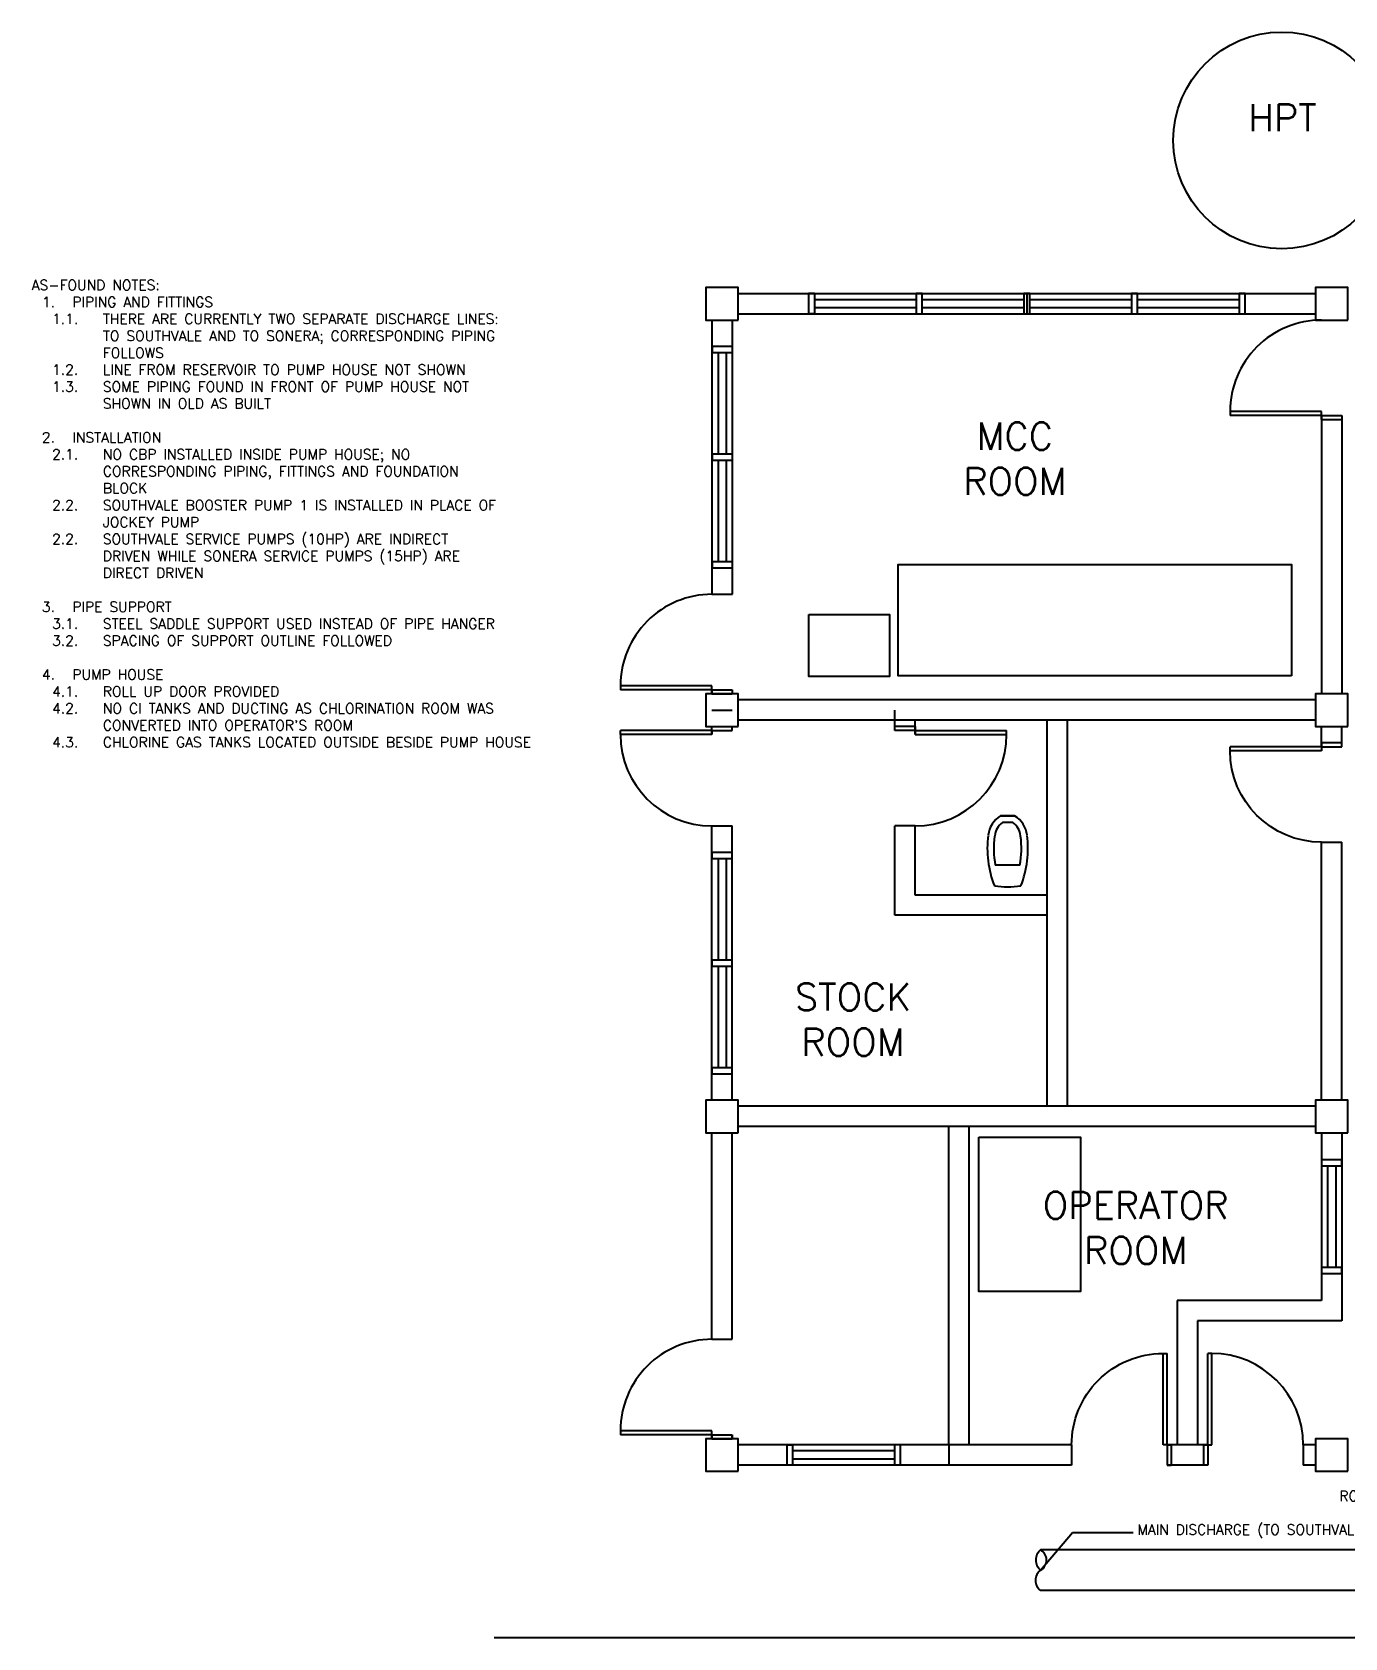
# Model space of a CAD drawing. Header units: inches. Extents: x 68782 to 87500, y -27905 to -16049.
# Drawn here: x 68782 to 78472, y -27905 to -16049 of the extents above; entities that cross this region are included whole.
import ezdxf

# ---------------------------------------------------------------- set-up
doc = ezdxf.new("R2010")
doc.units = ezdxf.units.IN
doc.header["$MEASUREMENT"] = 0
doc.layers.add('FENCE', color=1, linetype='Continuous')
doc.layers.add('M-X-BKGD', color=8, linetype='Continuous')
doc.layers.add('M-HVAC-PIPE-TEXT', color=2, linetype='Continuous', lineweight=25)
doc.styles.add('SIMS', font='simplex.shx')
doc.styles.get("Standard").update_dxf_attribs({"font": 'arial.ttf'})
doc.dimstyles.get("Standard").update_dxf_attribs({"dimtxt": 0.18, "dimasz": 0.18, "dimexe": 0.18, "dimexo": 0.0625, "dimgap": 0.09, "dimtad": 0, "dimtih": 1, "dimtoh": 1, "dimdec": 4, "dimzin": 0, "dimdsep": 46, "dimtxsty": 'Standard', "dimcen": 0.09, "dimadec": 0, "dimazin": 0, "dimtfac": 1, "dimtdec": 4, "dimtofl": 0, "dimtmove": 0, "dimatfit": 3, "dimfxl": 1, "dimtolj": 1, "dimtzin": 0, "dimarcsym": 0})

# ---------------------------------------------------------------- blocks, each defined once
blk = doc.blocks.new('posts')
for points in [[(3531, 9645), (3531, 9885), (3291, 9885), (3291, 9645)], [(8031, 9645), (8031, 9885), (7791, 9885), (7791, 9645)], [(13031, 9645), (13031, 9885), (12791, 9885), (12791, 9645)], [(3531, 6645), (3531, 6885), (3291, 6885), (3291, 6645)], [(8031, 6645), (8031, 6885), (7791, 6885), (7791, 6645)], [(13031, 6645), (13031, 6885), (12791, 6885), (12791, 6645)], [(3531, 3645), (3531, 3885), (3291, 3885), (3291, 3645)], [(8031, 3645), (8031, 3885), (7791, 3885), (7791, 3645)], [(13031, 3645), (13031, 3885), (12791, 3885), (12791, 3645)], [(3531, 1145), (3531, 1385), (3291, 1385), (3291, 1145)], [(8031, 1145), (8031, 1385), (7791, 1385), (7791, 1145)], [(13031, 1145), (13031, 1385), (12791, 1385), (12791, 1145)]]:
    blk.add_lwpolyline(points, close=True)
blk = doc.blocks.new('door')
for p, q in [((1053, 7319), (1053, 7349)), ((1203, 7349), (1053, 7349)), ((1203, 7319), (1053, 7319)), ((1203, 7319), (1203, 7349)), ((1203, 7349), (1203, 7319)), ((1203, 7319), (1203, 7289)), ((1203, 7319), (1878, 7319)), ((1203, 7289), (1878, 7289)), ((1878, 7289), (1878, 7319))]:
    blk.add_line(p, q)
blk.add_arc((1203, 7289), 675, 270, 0)

msp = doc.modelspace()

# ---------------------------------------------------------------- linework, layer by layer
at = {"layer": 'M-X-BKGD'}
for p, q in [((73995, -17980), (78255, -17980)), ((74512, -17980), (74512, -18130)), ((74557, -17980), (74512, -17980)), ((74557, -17980), (74557, -18130)), ((75352, -17980), (75307, -17980)), ((75307, -17980), (75307, -18130)), ((75352, -18130), (75352, -17980)), ((76147, -17980), (76102, -17980)), ((76102, -17980), (76102, -18130)), ((76125, -17980), (76125, -18130)), ((76147, -18130), (76147, -17980)), ((76942, -17980), (76897, -17980)), ((76897, -17980), (76897, -18130)), ((76942, -18130), (76942, -17980)), ((77737, -17980), (77692, -17980)), ((77692, -17980), (77692, -18130)), ((77737, -18130), (77737, -17980)), ((73995, -18130), (78255, -18130)), ((74557, -18130), (74512, -18130)), ((75307, -18025), (74557, -18025)), ((75307, -18085), (74557, -18085)), ((75307, -18130), (75352, -18130)), ((76102, -18025), (75352, -18025)), ((76102, -18085), (75352, -18085)), ((76102, -18130), (76147, -18130)), ((76897, -18025), (76147, -18025)), ((76897, -18085), (76147, -18085)), ((76897, -18130), (76942, -18130)), ((77692, -18025), (76942, -18025)), ((77692, -18085), (76942, -18085)), ((77692, -18130), (77737, -18130)), ((73801, -20200), (73801, -18175)), ((73951, -20200), (73951, -18175)), ((73951, -18370), (73801, -18370)), ((73801, -18370), (73801, -18415)), ((73951, -18415), (73951, -18370)), ((73801, -18415), (73951, -18415)), ((73846, -18415), (73846, -19165)), ((73906, -18415), (73906, -19165)), ((78300, -18880), (78300, -20935)), ((78450, -18880), (78450, -20935)), ((73951, -19165), (73801, -19165)), ((73801, -19165), (73801, -19210)), ((73951, -19210), (73951, -19165)), ((73801, -19210), (73951, -19210)), ((73846, -19210), (73846, -19960)), ((73906, -19210), (73906, -19960)), ((73951, -19960), (73801, -19960)), ((73801, -19960), (73801, -20005)), ((73801, -20005), (73951, -20005)), ((73951, -20005), (73951, -19960)), ((73800, -20200), (73951, -20200)), ((78255, -20980), (73995, -20980)), ((73800, -21055), (73950, -21055)), ((75150, -21130), (75150, -21055)), ((73800, -21205), (73125, -21205)), ((73125, -21235), (73125, -21205)), ((73800, -21235), (73800, -21175)), ((73800, -21205), (73800, -21235)), ((73800, -21205), (73950, -21205)), ((73950, -21205), (73950, -21175)), ((78255, -21130), (73995, -21130)), ((75150, -21205), (75150, -21130)), ((75300, -21235), (75300, -21130)), ((76275, -23980), (76275, -21130)), ((76425, -23980), (76425, -21130)), ((78300, -21325), (78300, -21175)), ((78450, -21325), (78450, -21175)), ((73800, -21235), (73125, -21235)), ((73800, -23935), (73800, -21910)), ((73800, -21910), (73950, -21910)), ((73950, -23935), (73950, -21910)), ((75150, -22570), (75150, -21910)), ((75300, -21910), (75150, -21910)), ((75300, -22420), (75300, -21910)), ((76035, -21836), (75931, -21836)), ((75931, -21836), (76035, -21836)), ((76022, -21885), (75944, -21885)), ((78300, -23935), (78300, -22030)), ((78300, -22030), (78450, -22030)), ((78450, -23935), (78450, -22030)), ((73950, -22105), (73800, -22105)), ((73800, -22105), (73800, -22150)), ((73800, -22150), (73950, -22150)), ((73845, -22150), (73845, -22900)), ((73905, -22150), (73905, -22900)), ((73950, -22150), (73950, -22105)), ((76074, -22200), (75892, -22200)), ((76275, -22420), (75300, -22420)), ((76275, -22570), (75150, -22570)), ((73950, -22900), (73800, -22900)), ((73800, -22900), (73800, -22945)), ((73800, -22945), (73950, -22945)), ((73845, -22945), (73845, -23695)), ((73905, -22945), (73905, -23695)), ((73950, -22945), (73950, -22900)), ((73950, -23695), (73800, -23695)), ((73800, -23695), (73800, -23740)), ((73950, -23740), (73950, -23695)), ((73800, -23740), (73950, -23740)), ((78255, -23980), (73995, -23980)), ((73800, -25700), (73800, -24175)), ((73950, -25700), (73950, -24175)), ((78255, -24130), (73995, -24130)), ((75550, -26480), (75550, -24130)), ((75700, -26480), (75700, -24130)), ((78300, -24175), (78300, -25415)), ((78450, -24175), (78450, -25565)), ((78450, -24375), (78300, -24375)), ((78300, -24375), (78300, -24420)), ((78300, -24420), (78450, -24420)), ((78345, -24420), (78345, -25170)), ((78405, -24420), (78405, -25170)), ((78450, -24420), (78450, -24375)), ((78450, -25170), (78300, -25170)), ((78300, -25170), (78300, -25215)), ((78300, -25215), (78450, -25215)), ((78450, -25215), (78450, -25170)), ((78300, -25415), (77235, -25415)), ((77235, -25415), (77235, -26480)), ((78450, -25565), (77385, -25565)), ((77385, -25565), (77385, -26480)), ((73800, -25700), (73950, -25700)), ((73800, -26435), (73800, -26405)), ((73950, -26435), (73950, -26405)), ((76455, -26480), (73995, -26480)), ((74352, -26480), (74352, -26630)), ((74352, -26480), (74397, -26480)), ((74397, -26630), (74397, -26480)), ((75147, -26525), (74397, -26525)), ((75147, -26480), (75147, -26630)), ((75192, -26480), (75147, -26480)), ((75192, -26630), (75192, -26480)), ((75550, -26480), (75550, -26630)), ((76455, -26480), (76455, -26630)), ((77460, -26480), (77160, -26480)), ((78255, -26480), (78165, -26480)), ((78165, -26480), (78165, -26630)), ((76455, -26630), (73995, -26630)), ((75550, -26630), (73995, -26630)), ((74397, -26630), (74352, -26630)), ((75147, -26585), (74397, -26585)), ((75192, -26630), (75147, -26630)), ((77460, -26630), (77160, -26630)), ((78255, -26630), (78165, -26630)), ((80985, -27255), (76226, -27255)), ((80985, -27555), (76226, -27555)), ((84875, -27905), (72192, -27905))]:
    msp.add_line(p, q, dxfattribs=at)
for points in [[(78078, -20801), (75174, -20801), (75174, -19979), (78078, -19979)], [(74515, -20349), (75112, -20349), (75112, -20807), (74515, -20807)], [(75770, -24208), (76520, -24208), (76520, -25348), (75770, -25348)]]:
    msp.add_lwpolyline(points, close=True, dxfattribs=at)
msp.add_circle((78006, -16849), 800, dxfattribs=at)
for centre, radius, start, end in [((73800, -21235), 675, 180, 270), ((76026, -21997), 187, 120.432, 174.5926), ((76026, -21997), 139, 125.9434, 174.5926), ((75940, -21997), 139, 5.4074, 54.0566), ((75940, -21997), 187, 5.4074, 59.568), ((76583, -22077), 750, 172.5411, 201.5244), ((76583, -22077), 702, 172.5411, 190.0882), ((75383, -22077), 702, 349.9118, 7.4589), ((75383, -22077), 750, 338.4756, 7.4589), ((75983, -21672), 687, 261.8343, 278.1657), ((76288, -27330), 97.5, 129.7326, 230.2674), ((76186, -27330), 84.7, 297.7395, 62.2605), ((76282, -27480), 94.1, 127.1329, 232.8671)]:
    msp.add_arc(centre, radius, start, end, dxfattribs=at)

# ---------------------------------------------------------------- block references
for name, p in [('posts', (70464, -27820)), ('door', (74097, -28524))]:
    msp.add_blockref(name, p, dxfattribs=at)
for p, rotation in [((79503, -11561), 180), ((75003, -13586), 180), ((75003, -19086), 180), ((84779, -27683), 90)]:
    msp.add_blockref('door', p, dxfattribs=dict(at, rotation=rotation))
at = {"layer": 'M-X-BKGD', "xscale": -1}
msp.add_blockref('door', (79503, -28644), dxfattribs=at)
at = {"layer": 'M-X-BKGD', "xscale": -1, "rotation": 270}
msp.add_blockref('door', (69841, -27683), dxfattribs=at)

# ---------------------------------------------------------------- texts
at = {"layer": 'FENCE', "color": 3, "insert": (68779, -17879, -422), "char_height": 75, "width": 3749.01, "attachment_point": 1, "style": 'SIMS'}
msp.add_mtext("\\A1;AS-FOUND NOTES:\\P\\pi-225,l300,t300;1.^IPIPING AND FITTINGS\\P\\pi-375,l525,t525,2775;1.1.^ITHERE ARE CURRENTLY TWO SEPARATE DISCHARGE LINES: TO SOUTHVALE AND TO SONERA; CORRESPONDING PIPING FOLLOWS\\P1.2.^ILINE FROM RESERVOIR TO PUMP HOUSE NOT SHOWN\\P1.3.^ISOME PIPING FOUND IN FRONT OF PUMP HOUSE NOT SHOWN IN OLD AS BUILT\\P\\pi0,l0,tz;\\P\\pi-225,l300,t300;2.^IINSTALLATION\\P\\pi-375,l525,t525,2775;2.1.^INO CBP INSTALLED INSIDE PUMP HOUSE; NO CORRESPONDING PIPING, FITTINGS AND FOUNDATION BLOCK \\P2.2.^ISOUTHVALE BOOSTER PUMP 1 IS INSTALLED IN PLACE OF JOCKEY PUMP\\P2.2.^ISOUTHVALE SERVICE PUMPS (10HP) ARE INDIRECT DRIVEN WHILE SONERA SERVICE PUMPS (15HP) ARE DIRECT DRIVEN\\P\\pi0,l0,tz;\\P\\pi-225,l300,t300;3.^IPIPE SUPPORT\\P\\pi-375,l525,t525,2775;3.1.^ISTEEL SADDLE SUPPORT USED INSTEAD OF PIPE HANGER\\P3.2.^ISPACING OF SUPPORT OUTLINE FOLLOWED\\P\\pi0,l0,tz;\\P\\pi-225,l300,t300;4.^IPUMP HOUSE\\P\\pi-375,l525,t525,2775;4.1.^IROLL UP DOOR PROVIDED\\P4.2.^INO Cl TANKS AND DUCTING AS CHLORINATION ROOM WAS CONVERTED INTO OPERATOR'S ROOM \\P4.3.^ICHLORINE GAS TANKS LOCATED OUTSIDE BESIDE PUMP HOUSE", dxfattribs=at)
at = {"layer": 'M-HVAC-PIPE-TEXT', "color": 3, "style": 'SIMS'}
for s, insert, char_height, width, attachment_point in [('\\A1;\\pt0;HPT', (78012, -16581, -422), 200, 488.69, 2), ('\\A1;\\pt0;MCC\\PROOM', (76036, -18932, -422), 200, 488.69, 2), ('\\A1;\\pt0;STOCK ROOM', (74841, -23073, -422), 200, 488.69, 2), ('\\A1;\\pt0;OPERATOR \\PROOM', (76928, -24611, -422), 200, 488.69, 2), ('\\A1;MAIN DISCHARGE (TO SOUTHVALE AREA)', (76941, -27068, -422), 75, 2390.02, 1)]:
    msp.add_mtext(s, dxfattribs=dict(at, insert=insert, char_height=char_height, width=width, attachment_point=attachment_point))
at = {"layer": 'M-HVAC-PIPE-TEXT', "color": 3, "insert": (78432, -26895, -422), "char_height": 75, "attachment_point": 7, "style": 'SIMS'}
msp.add_mtext('\\A1;ROLL UP DOOR', dxfattribs=at)

# ---------------------------------------------------------------- leaders
at = {"color": 1}
msp.add_leader([(76226, -27405), (76461, -27128), (76910, -27128)], dimstyle='Standard', override={"dimscale": 1, "dimasz": 0.08, "dimtad": 0, "dimfxl": 0.009}, dxfattribs=at)

doc.saveas('drawing.dxf')
